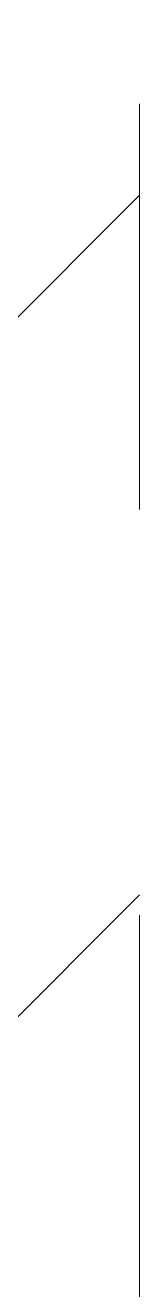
# Model space of a CAD drawing. Header units: millimetres. Extents: x -46397 to 283259, y -8690 to 23983.
# Drawn here: x 273533.7 to 273540.8, y 6351 to 6428.9 of the extents above; entities that cross this region are included whole.
import ezdxf

# ---------------------------------------------------------------- set-up
doc = ezdxf.new("R2010")
doc.units = ezdxf.units.MM
doc.linetypes.add('CENTER', pattern=[2, 1.25, -0.25, 0.25, -0.25])
doc.layers.add('DUONGTAM', color=1, linetype='CENTER', lineweight=0)

msp = doc.modelspace()

# ---------------------------------------------------------------- hatches: boundary and pattern name
h = msp.add_hatch()
h.set_pattern_fill('AR-HBONE', color=1, scale=0.3)
h.set_pattern_definition([(45, (5396.137419926235, -4000), (0, 43.10522938113193), [91.44, -30.48]), (135, (5417.690019926235, -3978.4474), (4.263256414560601e-15, 43.10522938113193), [91.44, -30.48])])
edge = h.paths.add_edge_path()
edge.add_line((273540.7513327089, 5199.261109619072), (273540.7513327089, 6798.912442432027))
edge.add_arc((273280.8893544574, 6800.563402657493), 259.8672226550366, 359.6359922254444, 423.1169667415435)
edge.add_arc((272884.7513326946, 6019.099605870455), 1136.00134355679, 63.1183280641451, 116.8816184490646)
edge.add_arc((272488.6141857593, 6800.562869097663), 259.8680940998796, 116.8829182880217, 180.3638907443265)
edge.add_line((272228.7513327089, 6798.912434122027), (272228.7513327089, 5199.261117929082))
edge.add_arc((272488.6131913426, 5197.610076502826), 259.8671035556069, 179.6359741550151, 243.1169466113345)
edge.add_arc((272884.7513327276, 5979.073958099016), 1136.001354187139, 243.1183200120746, 296.8816103969757)
edge.add_arc((273280.8883687865, 5197.610750510788), 259.8682044877388, 296.88289934597, 360.3638738621672)
edge = h.paths.add_edge_path(flags=16)
edge.add_line((272278.7513327089, 5199.093803433891), (272278.7513327089, 6799.079748617209))
edge.add_arc((272488.6131913428, 6800.563475548173), 209.8671035557809, 116.88305338869239, 180.4050753922423, ccw=False)
edge.add_arc((272884.7513327109, 6019.100949133954), 1086.000145450308, 63.11835869769362, 116.88164908259421, ccw=False)
edge.add_arc((273280.8893544576, 6800.563402657606), 209.8672226548663, -0.40505526201701514, 63.11696674156889, ccw=False)
edge.add_line((273490.7513327089, 6799.079748617267), (273490.7513327089, 5199.093803433832))
edge.add_arc((273280.8893544574, 5197.610149393497), 209.8672226549791, -63.11696674152728, 0.4050552620158214, ccw=False)
edge.add_arc((272884.7513327109, 5979.072602916909), 1086.000145450101, 243.11835091740022, 296.8816413023147, ccw=False)
edge.add_arc((272488.6131913428, 5197.610076502926), 209.8671035557798, 179.5949246077577, 243.11694661130758, ccw=False)

# ---------------------------------------------------------------- linework, layer by layer
at = {"layer": 'DUONGTAM', "color": 5, "lineweight": 0, "ltscale": 100, "elevation": -1.499105149169903}
msp.add_lwpolyline([(272228.7513327089, 6749.086776025608), (272228.7513327089, 5249.086776025608), (272228.7513327089, 5199.261117929082, 0.2842960782398918), (272371.1088443474, 4965.826470638191, 0.2389866582865138), (273398.3925904259, 4965.825846773267, 0.2842960879540954), (273540.7513327089, 5199.261109619072), (273540.7513327089, 5249.08677602555), (273540.7513327089, 6749.08677602555), (273540.7513327089, 6798.912442432027, 0.2842960879540954), (273398.3936738714, 7032.347156034441, 0.2389866582865138), (272371.1099374056, 7032.347635529659, 0.2842960782398824), (272228.7513327089, 6798.912434122027)], format="xyb", close=True, dxfattribs=at)

doc.saveas('drawing.dxf')
